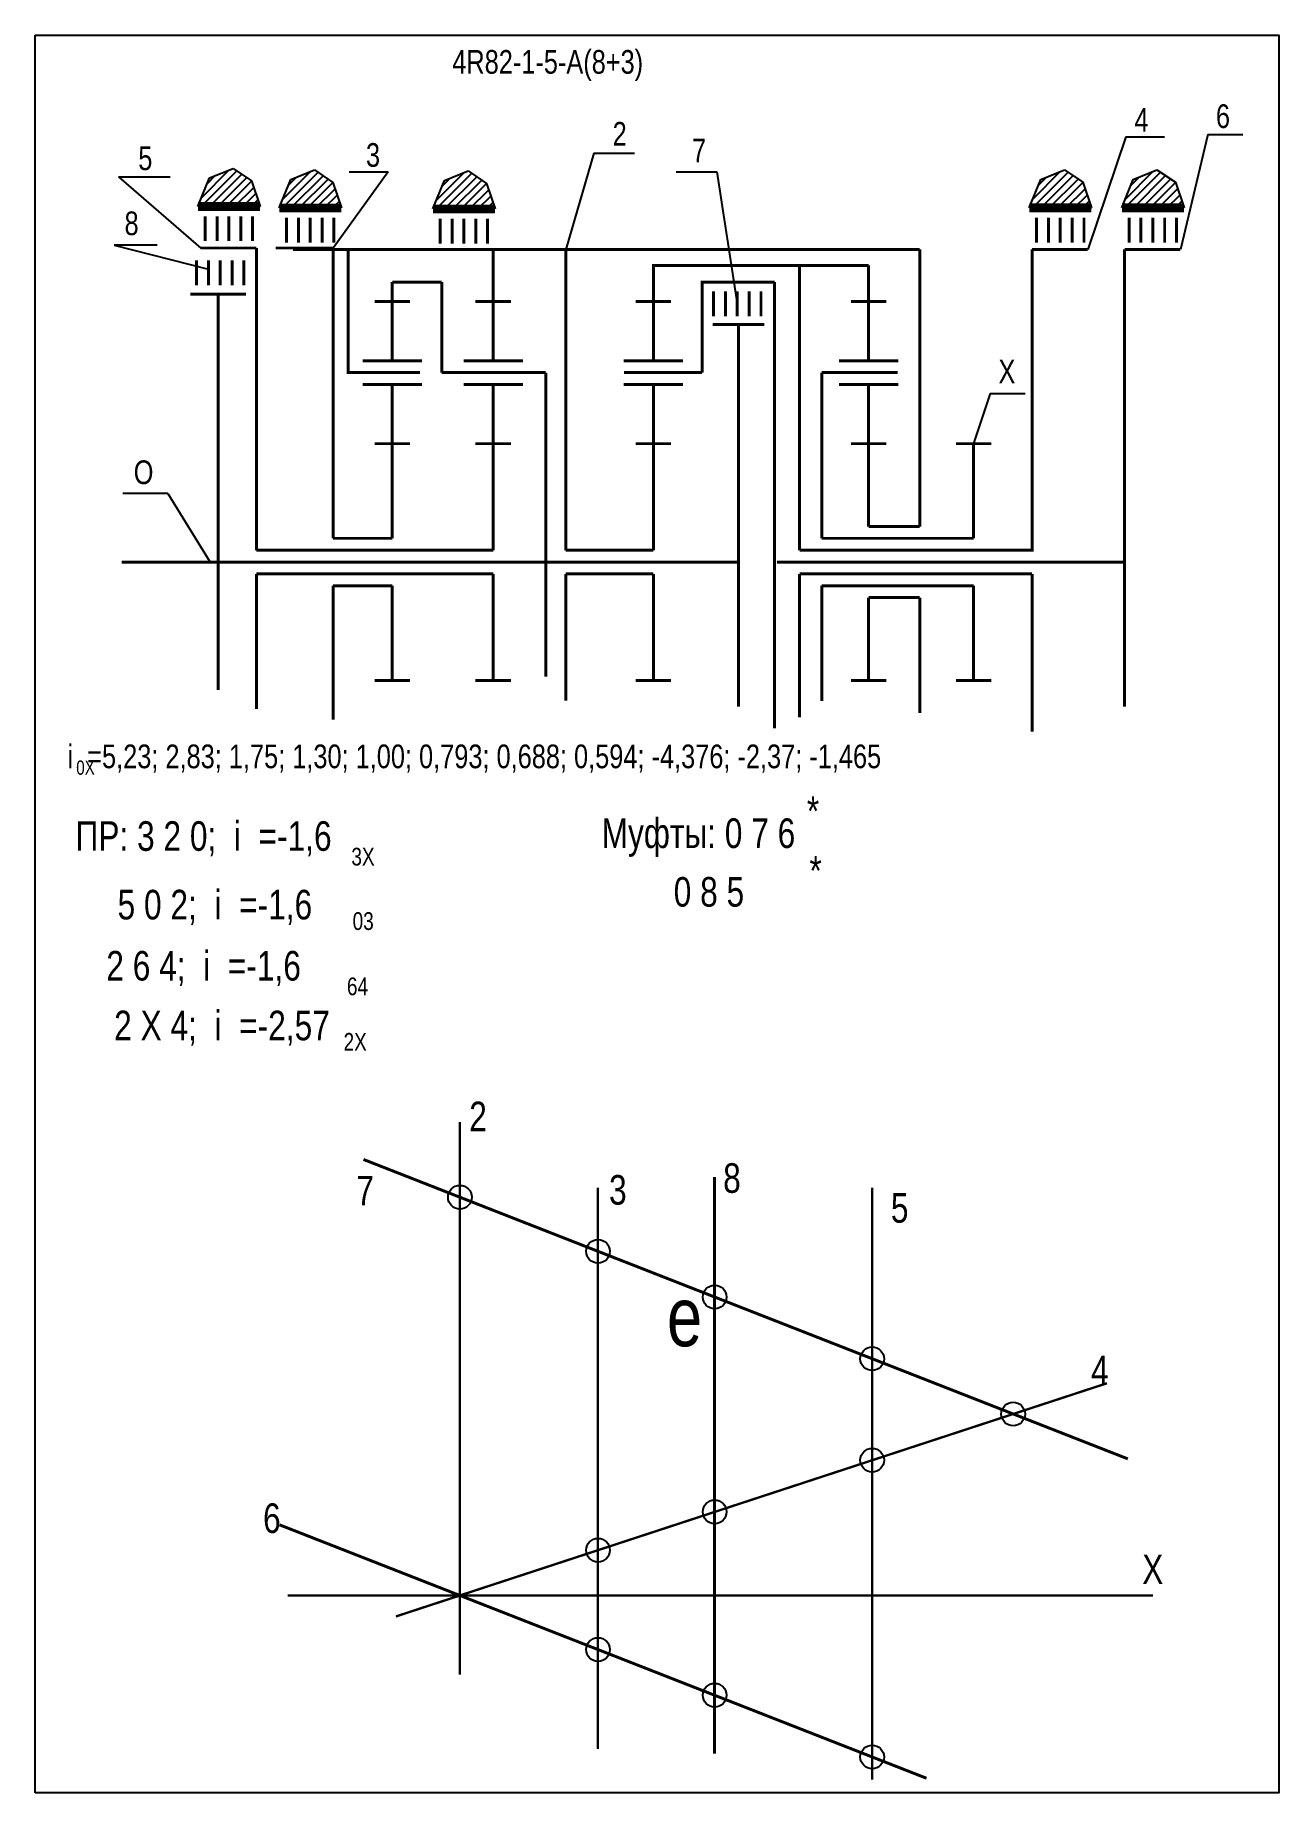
# Model space of a CAD drawing. Extents: x -352 to -142, y 153 to 450.
import ezdxf

# ---------------------------------------------------------------- set-up
doc = ezdxf.new("R2010")
doc.units = 0
doc.header["$LTSCALE"] = 15
doc.layers.get('0').update_dxf_attribs({"linetype": 'CONTINUOUS'})
doc.layers.add('DIM', color=92, linetype='CONTINUOUS')
doc.layers.add('MAIN', color=5, linetype='CONTINUOUS')
doc.styles.add('AMK', font='amk.shx', dxfattribs={"width": 0.8})

msp = doc.modelspace()

# ---------------------------------------------------------------- hatches: boundary and pattern name
at = {"layer": 'DIM'}
h = msp.add_hatch(dxfattribs=at)
h.set_pattern_fill('_USER', color=0, angle=45, style=0, pattern_type=0)
h.set_pattern_definition([(45, (-72.709, -4.7831), (-0.7071068, 0.7071068), [])])
h.paths.add_polyline_path([(-323, 425.74), (-324.95, 420.92), (-314.45, 420.92), (-315.9, 425.24), (-319.02, 427.35)])
h = msp.add_hatch(dxfattribs=at)
h.set_pattern_fill('_USER', color=0, angle=45, style=0, pattern_type=0)
h.set_pattern_definition([(45, (-58.975, -5.0282), (-0.7071068, 0.7071068), [])])
h.paths.add_polyline_path([(-309.27, 425.49), (-311.21, 420.67), (-300.72, 420.67), (-302.17, 424.99), (-305.28, 427.11)])
h = msp.add_hatch(dxfattribs=at)
h.set_pattern_fill('_USER', color=0, angle=45, style=0, pattern_type=0)
h.set_pattern_definition([(45, (-33.0299, -5.1981), (-0.7071068, 0.7071068), [])])
h.paths.add_polyline_path([(-283.33, 425.32), (-285.27, 420.5), (-274.77, 420.5), (-276.22, 424.82), (-279.34, 426.94)])
h = msp.add_hatch(dxfattribs=at)
h.set_pattern_fill('_USER', color=0, angle=45, style=0, pattern_type=0)
h.set_pattern_definition([(45, (67.6755, -5.0172), (-0.7071068, 0.7071068), [])])
h.paths.add_polyline_path([(-182.62, 425.5), (-184.56, 420.68), (-174.07, 420.68), (-175.52, 425), (-178.63, 427.12)])
h = msp.add_hatch(dxfattribs=at)
h.set_pattern_fill('_USER', color=0, angle=45, style=0, pattern_type=0)
h.set_pattern_definition([(45, (83.3001, -5.0172), (-0.7071068, 0.7071068), [])])
h.paths.add_polyline_path([(-167, 425.5), (-168.94, 420.68), (-158.44, 420.68), (-159.89, 425), (-163.01, 427.12)])

# ---------------------------------------------------------------- linework, layer by layer
at = {"const_width": 0.4}
for points in [[(-280.72, 266.24), (-280.72, 172.82)], [(-257.4, 255.14), (-257.4, 160.27)], [(-211.1, 255.14), (-211.1, 155.11)], [(-291.52, 182.67), (-171.44, 222.08)]]:
    msp.add_lwpolyline(points, dxfattribs=at)
at = {"layer": 'DIM', "color": 0}
for p, q in [((-168.29, 432.66), (-174.69, 413.66)), ((-168.29, 432.66), (-161.73, 432.66)), ((-154.43, 433.07), (-159.06, 413.66)), ((-154.43, 433.07), (-148.52, 433.07)), ((-258.08, 429.9), (-262.83, 413.66)), ((-258.08, 429.9), (-251.23, 429.9)), ((-338.35, 425.95), (-329.62, 425.95)), ((-338.35, 425.95), (-324.48, 413.9)), ((-324.95, 420.92), (-323, 425.74)), ((-323, 425.74), (-319.02, 427.35)), ((-319.02, 427.35), (-315.9, 425.24)), ((-315.9, 425.24), (-314.45, 420.92)), ((-311.21, 420.67), (-309.27, 425.49)), ((-309.27, 425.49), (-305.28, 427.11)), ((-305.28, 427.11), (-302.17, 424.99)), ((-302.17, 424.99), (-300.72, 420.67)), ((-292.84, 426.77), (-302.13, 413.9)), ((-299.41, 426.77), (-292.84, 426.77)), ((-285.27, 420.5), (-283.33, 425.32)), ((-283.33, 425.32), (-279.34, 426.94)), ((-279.34, 426.94), (-276.22, 424.82)), ((-276.22, 424.82), (-274.77, 420.5)), ((-244.2, 426.79), (-237.34, 426.79)), ((-237.34, 426.79), (-233.87, 404.46)), ((-184.56, 420.68), (-182.62, 425.5)), ((-182.62, 425.5), (-178.63, 427.12)), ((-178.63, 427.12), (-175.52, 425)), ((-175.52, 425), (-174.07, 420.68)), ((-168.94, 420.68), (-167, 425.5)), ((-167, 425.5), (-163.01, 427.12)), ((-163.01, 427.12), (-159.89, 425)), ((-159.89, 425), (-158.44, 420.68)), ((-323.7, 420.73), (-316.78, 420.73)), ((-284.02, 420.31), (-277.1, 420.31)), ((-183.31, 420.49), (-176.4, 420.49)), ((-167.69, 420.49), (-160.77, 420.49)), ((-331.86, 414.38), (-339.11, 414.38)), ((-339.11, 414.38), (-323.18, 410.35)), ((-191.15, 389.3), (-193.97, 380.84)), ((-191.15, 389.3), (-185.24, 389.3)), ((-330.04, 372.4), (-337.64, 372.4)), ((-330.04, 372.4), (-322.91, 360.84))]:
    msp.add_line(p, q, dxfattribs=at)
for points, const_width in [([(-315.07, 413.9), (-315.07, 362.84)], 0.5), ([(-302.13, 413.9), (-311.83, 413.9)], 0.5), ([(-308.88, 413.66), (-203.06, 413.66)], 0.5), ([(-302.13, 413.9), (-302.13, 364.84)], 0.5), ([(-297.54, 392.84), (-299.59, 392.84), (-299.59, 413.66)], 0.5), ([(-262.83, 413.66), (-262.83, 362.84)], 0.5), ([(-203.06, 413.66), (-203.06, 366.84)], 0.5), ([(-184.1, 362.84), (-184.1, 413.66)], 0.5), ([(-168.47, 413.66), (-168.47, 360.84)], 0.5), ([(-211.7, 410.96), (-248.04, 410.96), (-248.04, 404.84)], 0.5), ([(-223.35, 410.96), (-223.35, 362.84)], 0.5), ([(-283.78, 408.15), (-292.13, 408.15)], 0.5), ([(-283.78, 392.84), (-283.78, 408.15)], 0.5), ([(-227.58, 408.15), (-239.81, 408.15), (-239.81, 392.84)], 0.5), ([(-227.58, 408.15), (-227.58, 332.72)], 0.5), ([(-326.24, 406.11), (-316.86, 406.11)], 0.5), ([(-321.55, 406.11), (-321.55, 339.22)], 0.5), ([(-233.66, 400.98), (-233.66, 336.41)], 0.5), ([(-296.37, 392.84), (-297.54, 392.84)], 0.5), ([(-266.21, 341.46), (-266.21, 392.84)], 0.5), ([(-219.62, 392.84), (-219.62, 364.84)], 0.5), ([(-211.7, 366.84), (-203.06, 366.84)], 0.5), ([(-315.07, 362.84), (-275.08, 362.84)], 0.5), ([(-302.13, 364.84), (-292.13, 364.84)], 0.5), ([(-248.04, 362.84), (-262.83, 362.84)], 0.5), ([(-223.35, 362.84), (-183.84, 362.84)], 0.5), ([(-219.62, 364.84), (-193.97, 364.84)], 0.5), ([(-337.85, 360.84), (-266.21, 360.84)], 0.5), ([(-266.21, 360.84), (-233.66, 360.84)], 0.5), ([(-239.7, 360.84), (-233.66, 360.84)], 0.5), ([(-227.14, 360.84), (-213.1, 360.84)], 0.5), ([(-219.62, 360.84), (-168.47, 360.84)], 0.5), ([(-168.47, 360.84), (-168.47, 336.41)], 0.5), ([(-315.07, 358.84), (-275.08, 358.84)], 0.5), ([(-315.07, 358.84), (-315.07, 335.99)], 0.5), ([(-302.13, 356.84), (-292.13, 356.84)], 0.5), ([(-302.13, 356.84), (-302.13, 334.2)], 0.5), ([(-248.04, 358.84), (-262.83, 358.84)], 0.5), ([(-262.83, 358.84), (-262.83, 337.4)], 0.5), ([(-223.35, 358.84), (-184.1, 358.84)], 0.5), ([(-223.35, 358.84), (-223.35, 334.6)], 0.5), ([(-219.62, 356.84), (-219.62, 337.38)], 0.5), ([(-219.62, 356.84), (-193.97, 356.84)], 0.5), ([(-184.1, 358.84), (-184.1, 332.19)], 0.5), ([(-211.7, 354.84), (-203.06, 354.84)], 0.5), ([(-203.06, 354.84), (-203.06, 335.34)], 0.5), ([(-167.93, 209.3), (-296.99, 259.89)], 0.5), ([(-237.7, 256.94), (-237.7, 159.48)], 0.5), ([(-201.92, 155.33), (-311.16, 198.15)], 0.5), ([(-309.78, 186.22), (-163.68, 186.22)], 0.4)]:
    msp.add_lwpolyline(points, dxfattribs=dict(at, const_width=const_width))
for centre in [(-280.72, 253.51), (-257.4, 244.37), (-237.7, 236.65), (-211.1, 226.22), (-187.29, 216.88), (-211.1, 209.07), (-237.7, 200.34), (-257.4, 193.87), (-257.4, 177.08), (-237.7, 169.36), (-211.1, 158.93)]:
    msp.add_circle(centre, 2, dxfattribs=at)
at = {"layer": 'MAIN'}
for points in [[(-352.43, 152.87), (-352.43, 449.87)], [(-352.43, 449.87), (-142.43, 449.87), (-142.43, 152.87), (-352.43, 152.87)]]:
    msp.add_lwpolyline(points, dxfattribs=at)
at = {"layer": 'MAIN', "color": 0}
for points, const_width in [([(-324.95, 420.92), (-314.45, 420.92)], 1.5), ([(-315.72, 419.27), (-315.72, 415.07)], 0.5), ([(-311.21, 420.67), (-300.72, 420.67)], 1.5), ([(-301.98, 419.02), (-301.98, 414.82)], 0.5), ([(-285.27, 420.5), (-274.77, 420.5)], 1.5), ([(-276.04, 418.85), (-276.04, 414.65)], 0.5), ([(-184.56, 420.68), (-174.07, 420.68)], 1.5), ([(-175.33, 419.03), (-175.33, 414.83)], 0.5), ([(-168.94, 420.68), (-158.44, 420.68)], 1.5), ([(-159.71, 419.03), (-159.71, 414.83)], 0.5), ([(-324.48, 413.9), (-315.07, 413.9)], 0.5), ([(-275.08, 404.84), (-275.08, 413.66)], 0.5), ([(-184.1, 413.66), (-174.69, 413.66)], 0.5), ([(-168.47, 413.66), (-159.06, 413.66)], 0.5), ([(-317.18, 411.81), (-317.18, 407.61)], 0.5), ([(-211.7, 394.84), (-211.7, 410.96)], 0.5), ([(-292.13, 404.84), (-292.13, 408.15)], 0.5), ([(-292.13, 404.84), (-295.13, 404.84)], 0.5), ([(-292.13, 394.84), (-292.13, 404.84)], 0.5), ([(-292.13, 404.84), (-289.13, 404.84)], 0.5), ([(-275.08, 404.84), (-278.08, 404.84)], 0.5), ([(-275.08, 394.84), (-275.08, 404.84)], 0.5), ([(-275.08, 404.84), (-272.08, 404.84)], 0.5), ([(-248.04, 404.84), (-251.04, 404.84)], 0.5), ([(-248.04, 394.84), (-248.04, 404.84)], 0.5), ([(-248.04, 404.84), (-245.04, 404.84)], 0.5), ([(-229.87, 406.56), (-229.87, 402.36)], 0.5), ([(-211.7, 404.84), (-214.7, 404.84)], 0.5), ([(-211.7, 404.84), (-208.7, 404.84)], 0.5), ([(-238.02, 400.98), (-229.29, 400.98)], 0.5), ([(-287.47, 392.84), (-296.37, 392.84)], 0.5), ([(-266.21, 392.84), (-283.78, 392.84)], 0.5), ([(-239.81, 392.84), (-252.98, 392.84)], 0.5), ([(-206.78, 392.84), (-219.62, 392.84)], 0.5), ([(-292.13, 390.84), (-297.13, 390.84)], 0.5), ([(-292.13, 380.84), (-292.13, 390.84), (-287.13, 390.84)], 0.5), ([(-275.08, 390.84), (-280.08, 390.84)], 0.5), ([(-275.08, 380.84), (-275.08, 390.84), (-270.08, 390.84)], 0.5), ([(-248.04, 390.84), (-253.04, 390.84)], 0.5), ([(-248.04, 380.84), (-248.04, 390.84), (-243.04, 390.84)], 0.5), ([(-211.7, 390.84), (-216.7, 390.84)], 0.5), ([(-211.7, 380.84), (-211.7, 390.84), (-206.7, 390.84)], 0.5), ([(-292.13, 380.84), (-295.13, 380.84)], 0.5), ([(-292.13, 364.84), (-292.13, 380.84)], 0.5), ([(-292.13, 380.84), (-289.13, 380.84)], 0.5), ([(-275.08, 380.84), (-278.08, 380.84)], 0.5), ([(-275.08, 362.84), (-275.08, 380.84)], 0.5), ([(-275.08, 380.84), (-272.08, 380.84)], 0.5), ([(-248.04, 380.84), (-251.04, 380.84)], 0.5), ([(-248.04, 362.84), (-248.04, 380.84)], 0.5), ([(-248.04, 380.84), (-245.04, 380.84)], 0.5), ([(-211.7, 380.84), (-214.7, 380.84)], 0.5), ([(-211.7, 366.84), (-211.7, 380.84)], 0.5), ([(-211.7, 380.84), (-208.7, 380.84)], 0.5), ([(-193.97, 380.84), (-196.97, 380.84)], 0.5), ([(-193.97, 364.84), (-193.97, 380.84)], 0.5), ([(-193.97, 380.84), (-190.97, 380.84)], 0.5), ([(-292.13, 356.84), (-292.13, 340.84)], 0.5), ([(-275.08, 358.84), (-275.08, 340.84)], 0.5), ([(-248.04, 358.84), (-248.04, 340.84)], 0.5), ([(-193.97, 356.84), (-193.97, 340.84)], 0.5), ([(-211.7, 354.84), (-211.7, 340.84)], 0.5), ([(-292.13, 340.84), (-295.13, 340.84)], 0.5), ([(-292.13, 340.84), (-289.13, 340.84)], 0.5), ([(-275.08, 340.84), (-278.08, 340.84)], 0.5), ([(-275.08, 340.84), (-272.08, 340.84)], 0.5), ([(-248.04, 340.84), (-251.04, 340.84)], 0.5), ([(-248.04, 340.84), (-245.04, 340.84)], 0.5), ([(-211.7, 340.84), (-214.7, 340.84)], 0.5), ([(-211.7, 340.84), (-208.7, 340.84)], 0.5), ([(-193.97, 340.84), (-196.97, 340.84)], 0.5), ([(-193.97, 340.84), (-190.97, 340.84)], 0.5)]:
    msp.add_lwpolyline(points, dxfattribs=dict(at, const_width=const_width))
for points in [[(-323.72, 419.27, 0.5, 0.5, 0), (-323.72, 415.07, 0.5, 0.5, 0)], [(-321.72, 419.27, 0.5, 0.5, 0), (-321.72, 415.07, 0.5, 0.5, 0)], [(-319.72, 419.27, 0.5, 0.5, 0), (-319.72, 415.07, 0.5, 0.5, 0)], [(-317.72, 419.27, 0.5, 0.5, 0), (-317.72, 415.07, 0.5, 0.5, 0)], [(-309.98, 419.02, 0.5, 0.5, 0), (-309.98, 414.82, 0.5, 0.5, 0)], [(-307.98, 419.02, 0.5, 0.5, 0), (-307.98, 414.82, 0.5, 0.5, 0)], [(-305.98, 419.02, 0.5, 0.5, 0), (-305.98, 414.82, 0.5, 0.5, 0)], [(-303.98, 419.02, 0.5, 0.5, 0), (-303.98, 414.82, 0.5, 0.5, 0)], [(-284.04, 418.85, 0.5, 0.5, 0), (-284.04, 414.65, 0.5, 0.5, 0)], [(-282.04, 418.85, 0.5, 0.5, 0), (-282.04, 414.65, 0.5, 0.5, 0)], [(-280.04, 418.85, 0.5, 0.5, 0), (-280.04, 414.65, 0.5, 0.5, 0)], [(-278.04, 418.85, 0.5, 0.5, 0), (-278.04, 414.65, 0.5, 0.5, 0)], [(-183.33, 419.03, 0.5, 0.5, 0), (-183.33, 414.83, 0.5, 0.5, 0)], [(-181.33, 419.03, 0.5, 0.5, 0), (-181.33, 414.83, 0.5, 0.5, 0)], [(-179.33, 419.03, 0.5, 0.5, 0), (-179.33, 414.83, 0.5, 0.5, 0)], [(-177.33, 419.03, 0.5, 0.5, 0), (-177.33, 414.83, 0.5, 0.5, 0)], [(-167.71, 419.03, 0.5, 0.5, 0), (-167.71, 414.83, 0.5, 0.5, 0)], [(-165.71, 419.03, 0.5, 0.5, 0), (-165.71, 414.83, 0.5, 0.5, 0)], [(-163.71, 419.03, 0.5, 0.5, 0), (-163.71, 414.83, 0.5, 0.5, 0)], [(-161.71, 419.03, 0.5, 0.5, 0), (-161.71, 414.83, 0.5, 0.5, 0)], [(-325.18, 411.81, 0.5, 0.5, 0), (-325.18, 407.61, 0.5, 0.5, 0)], [(-323.18, 411.81, 0.5, 0.5, 0), (-323.18, 407.61, 0.5, 0.5, 0)], [(-321.18, 411.81, 0.5, 0.5, 0), (-321.18, 407.61, 0.5, 0.5, 0)], [(-319.18, 411.81, 0.5, 0.5, 0), (-319.18, 407.61, 0.5, 0.5, 0)], [(-237.87, 406.56, 0.5, 0.5, 0), (-237.87, 402.36, 0.5, 0.5, 0)], [(-235.87, 406.56, 0.5, 0.5, 0), (-235.87, 402.36, 0.5, 0.5, 0)], [(-233.87, 406.56, 0.5, 0.5, 0), (-233.87, 402.36, 0.5, 0.5, 0)], [(-231.87, 406.56, 0.5, 0.5, 0), (-231.87, 402.36, 0.5, 0.5, 0)], [(-287.13, 394.84, 0.5, 0.5, 0), (-297.13, 394.84, 0.5, 0.5, 0)], [(-270.08, 394.84, 0.5, 0.5, 0), (-280.08, 394.84, 0.5, 0.5, 0)], [(-243.04, 394.84, 0.5, 0.5, 0), (-253.04, 394.84, 0.5, 0.5, 0)], [(-206.7, 394.84, 0.5, 0.5, 0), (-216.7, 394.84, 0.5, 0.5, 0)]]:
    msp.add_lwpolyline(points, format="xyseb", dxfattribs=at)

# ---------------------------------------------------------------- texts
at = {"layer": 'DIM', "color": 0, "style": 'AMK', "width": 0.8}
for s, height, p in [('4R82-1-5-A(8+3)', 4, (-282, 443.35)), ('4', 4, (-166.82, 433.54)), ('6', 4, (-153.05, 434.18)), ('2', 4, (-254.92, 431.19)), ('5', 4, (-335.02, 427.06)), ('3', 4, (-296.57, 427.62)), ('7', 4, (-241.52, 428.35)), ('8', 4, (-337.34, 416.07)), ('X', 4, (-189.77, 391.02)), ('O', 4, (-335.79, 374.01)), ('i  =5,23; 2,83; 1,75; 1,30; 1,00; 0,793; 0,688; 0,594; -4,376; -2,37; -1,465', 4, (-346.97, 326)), ('0X', 2.4, (-345.5, 324.9)), ('*', 5, (-222.12, 316.25)), (' ПР: 3 2 0;  i  =-1,6', 5, (-347.1, 312.04)), ('Муфты: 0 7 6', 5, (-256.78, 312.52)), ('3X', 3, (-299.04, 309.56)), ('*', 5, (-221.69, 306.18)), ('       0 8 5', 5, (-255.01, 302.61)), ('    5 0 2;  i  =-1,6', 5, (-344.46, 300.45)), ('03', 3, (-298.83, 298.67)), ('     2 6 4;  i  =-1,6', 5, (-347.85, 290.12)), ('64', 3, (-299.79, 287.64)), ('    2 X 4;  i  =-2,57', 5, (-345.04, 280.03)), ('2X', 3, (-300.36, 278.26)), ('2', 5, (-279.14, 264.66)), ('8', 5, (-236.26, 254.25)), ('7', 5, (-298.21, 252.12)), ('3', 5, (-255.53, 252.26)), ('5', 5, (-207.94, 249.21)), ('e', 10, (-245.75, 228.33)), ('4', 5, (-174.15, 221.76)), ('6', 5, (-313.95, 196.78)), ('X', 5, (-165.5, 188.14))]:
    msp.add_text(s, height=height, dxfattribs=at).set_placement(p)

doc.saveas('drawing.dxf')
